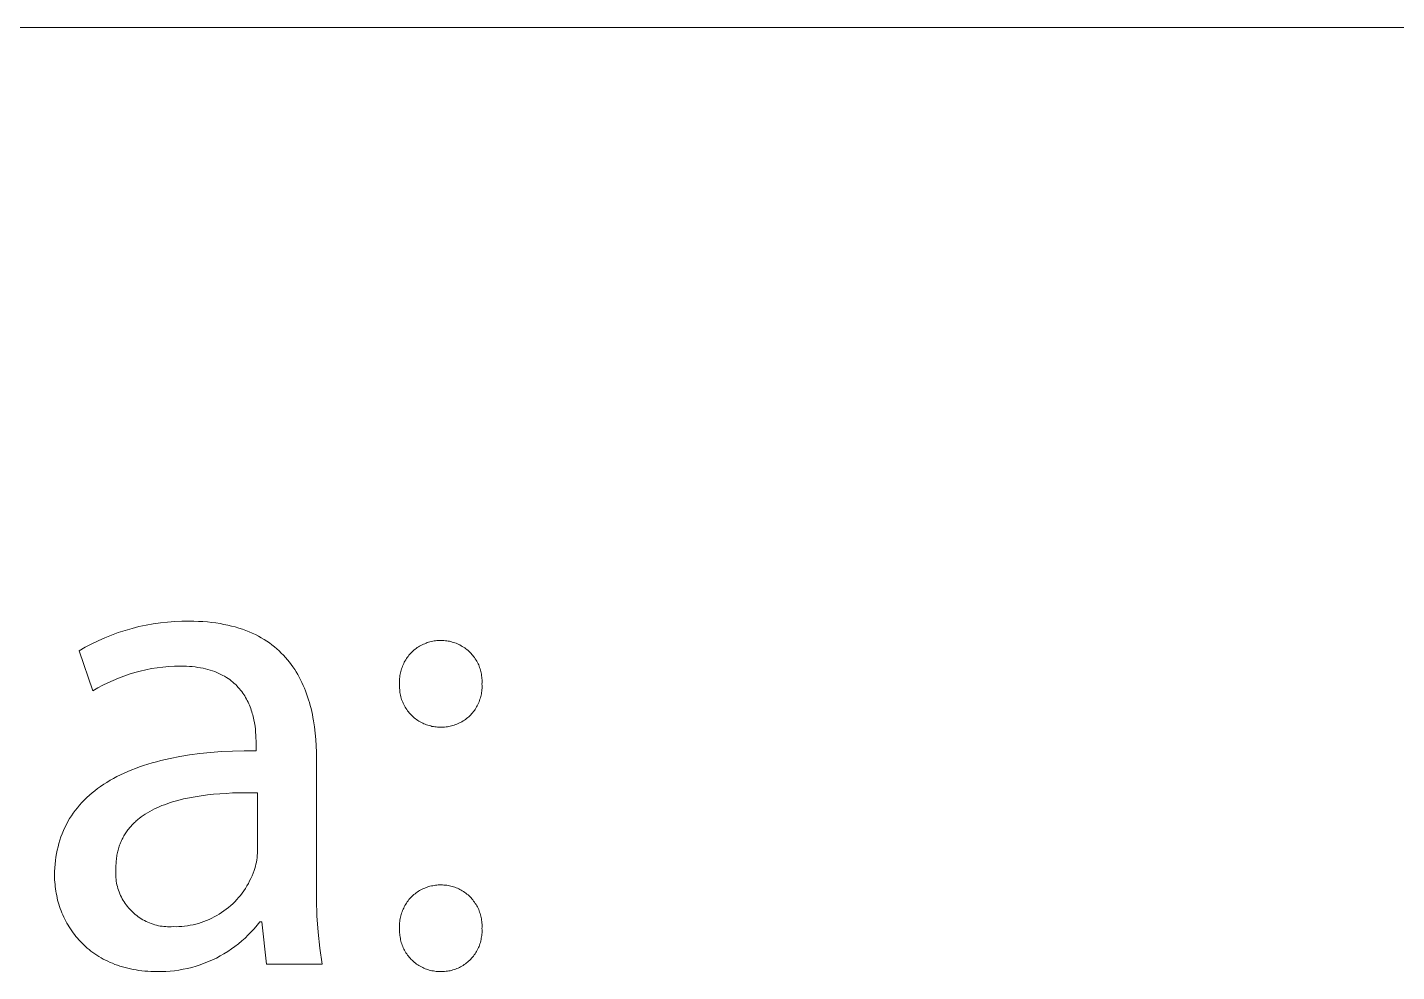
# Model space of a CAD drawing. Header units: millimetres. Extents: x 4001 to 9794, y -321 to 3726.
# Drawn here: x 9425.4 to 9540.1, y 85.2 to 164.3 of the extents above; entities that cross this region are included whole.
import ezdxf

# ---------------------------------------------------------------- set-up
doc = ezdxf.new("R2010")
doc.units = ezdxf.units.MM
doc.header["$MEASUREMENT"] = 0
doc.layers.add('Domyślny', color=7, linetype='Continuous', true_color=0x000000)

msp = doc.modelspace()

# ---------------------------------------------------------------- linework, layer by layer
at = {"layer": 'Domyślny', "color": 18, "lineweight": 15, "true_color": 0x000000}
for p, q in [((9282.91, 164.3), (9788.81, 164.3)), ((9432.45, 113.42), (9433.02, 113.63)), ((9433.02, 113.63), (9433.6, 113.81)), ((9433.6, 113.81), (9434.18, 113.98)), ((9434.18, 113.98), (9434.76, 114.13)), ((9434.76, 114.13), (9435.35, 114.26)), ((9435.35, 114.26), (9435.95, 114.36)), ((9435.95, 114.36), (9436.55, 114.45)), ((9436.55, 114.45), (9437.15, 114.51)), ((9437.15, 114.51), (9437.75, 114.56)), ((9437.75, 114.56), (9438.35, 114.58)), ((9438.35, 114.58), (9438.96, 114.58)), ((9438.96, 114.58), (9439.36, 114.58)), ((9439.36, 114.58), (9439.75, 114.57)), ((9439.75, 114.57), (9440.12, 114.55)), ((9440.12, 114.55), (9440.49, 114.52)), ((9440.49, 114.52), (9440.85, 114.48)), ((9440.85, 114.48), (9441.21, 114.44)), ((9441.21, 114.44), (9441.55, 114.38)), ((9441.55, 114.38), (9441.88, 114.32)), ((9441.88, 114.32), (9442.21, 114.25)), ((9442.21, 114.25), (9442.52, 114.18)), ((9442.52, 114.18), (9442.83, 114.1)), ((9442.83, 114.1), (9443.13, 114.01)), ((9443.13, 114.01), (9443.42, 113.91)), ((9443.42, 113.91), (9443.71, 113.81)), ((9443.71, 113.81), (9443.98, 113.7)), ((9443.98, 113.7), (9444.25, 113.58)), ((9444.25, 113.58), (9444.51, 113.46)), ((9429.74, 112.1), (9430.26, 112.4)), ((9430.26, 112.4), (9430.8, 112.68)), ((9430.8, 112.68), (9431.34, 112.95)), ((9431.34, 112.95), (9431.89, 113.19)), ((9431.89, 113.19), (9432.45, 113.42)), ((9444.51, 113.46), (9444.76, 113.33)), ((9444.76, 113.33), (9445, 113.2)), ((9445, 113.2), (9445.24, 113.06)), ((9445.24, 113.06), (9445.47, 112.91)), ((9445.47, 112.91), (9445.69, 112.76)), ((9445.69, 112.76), (9445.9, 112.6)), ((9445.9, 112.6), (9446.11, 112.44)), ((9446.11, 112.44), (9446.31, 112.27)), ((9458.06, 112.37), (9458.16, 112.43)), ((9458.16, 112.43), (9458.26, 112.49)), ((9458.26, 112.49), (9458.37, 112.55)), ((9458.37, 112.55), (9458.47, 112.61)), ((9458.47, 112.61), (9458.58, 112.66)), ((9458.58, 112.66), (9458.69, 112.7)), ((9458.69, 112.7), (9458.8, 112.75)), ((9458.8, 112.75), (9458.91, 112.79)), ((9458.91, 112.79), (9459.02, 112.82)), ((9459.02, 112.82), (9459.13, 112.86)), ((9459.13, 112.86), (9459.25, 112.88)), ((9459.25, 112.88), (9459.36, 112.91)), ((9459.36, 112.91), (9459.48, 112.93)), ((9459.48, 112.93), (9459.6, 112.94)), ((9459.6, 112.94), (9459.71, 112.96)), ((9459.71, 112.96), (9459.83, 112.96)), ((9459.83, 112.96), (9459.95, 112.97)), ((9459.95, 112.97), (9460.07, 112.97)), ((9460.07, 112.97), (9460.18, 112.96)), ((9460.18, 112.96), (9460.3, 112.96)), ((9460.3, 112.96), (9460.42, 112.95)), ((9460.42, 112.95), (9460.53, 112.94)), ((9460.53, 112.94), (9460.65, 112.92)), ((9460.65, 112.92), (9460.76, 112.9)), ((9460.76, 112.9), (9460.88, 112.87)), ((9460.88, 112.87), (9460.99, 112.84)), ((9460.99, 112.84), (9461.1, 112.81)), ((9461.1, 112.81), (9461.21, 112.77)), ((9461.21, 112.77), (9461.32, 112.73)), ((9461.32, 112.73), (9461.43, 112.69)), ((9461.43, 112.69), (9461.54, 112.64)), ((9461.54, 112.64), (9461.64, 112.59)), ((9461.64, 112.59), (9461.74, 112.53)), ((9461.74, 112.53), (9461.84, 112.47)), ((9461.84, 112.47), (9461.94, 112.41)), ((9461.94, 112.41), (9462.04, 112.35)), ((9430.9, 108.74), (9429.74, 112.1)), ((9446.31, 112.27), (9446.5, 112.1)), ((9446.5, 112.1), (9446.68, 111.92)), ((9446.68, 111.92), (9446.86, 111.73)), ((9446.86, 111.73), (9447.04, 111.55)), ((9447.04, 111.55), (9447.2, 111.35)), ((9447.2, 111.35), (9447.36, 111.16)), ((9456.98, 111.14), (9457.04, 111.25)), ((9457.04, 111.25), (9457.1, 111.35)), ((9457.1, 111.35), (9457.16, 111.45)), ((9457.16, 111.45), (9457.23, 111.55)), ((9457.23, 111.55), (9457.3, 111.64)), ((9457.3, 111.64), (9457.37, 111.73)), ((9457.37, 111.73), (9457.45, 111.82)), ((9457.45, 111.82), (9457.53, 111.91)), ((9457.53, 111.91), (9457.61, 111.99)), ((9457.61, 111.99), (9457.7, 112.07)), ((9457.7, 112.07), (9457.78, 112.15)), ((9457.78, 112.15), (9457.88, 112.23)), ((9457.88, 112.23), (9457.97, 112.3)), ((9457.97, 112.3), (9458.06, 112.37)), ((9462.04, 112.35), (9462.13, 112.28)), ((9462.13, 112.28), (9462.23, 112.21)), ((9462.23, 112.21), (9462.32, 112.13)), ((9462.32, 112.13), (9462.4, 112.05)), ((9462.4, 112.05), (9462.49, 111.97)), ((9462.49, 111.97), (9462.57, 111.89)), ((9462.57, 111.89), (9462.65, 111.8)), ((9462.65, 111.8), (9462.72, 111.71)), ((9462.72, 111.71), (9462.79, 111.62)), ((9462.79, 111.62), (9462.86, 111.53)), ((9462.86, 111.53), (9462.93, 111.43)), ((9462.93, 111.43), (9462.99, 111.33)), ((9462.99, 111.33), (9463.05, 111.23)), ((9433.95, 110.15), (9433.49, 109.99)), ((9434.41, 110.29), (9433.95, 110.15)), ((9434.87, 110.41), (9434.41, 110.29)), ((9435.34, 110.52), (9434.87, 110.41)), ((9435.81, 110.61), (9435.34, 110.52)), ((9436.29, 110.69), (9435.81, 110.61)), ((9436.77, 110.74), (9436.29, 110.69)), ((9437.25, 110.79), (9436.77, 110.74)), ((9437.73, 110.81), (9437.25, 110.79)), ((9438.21, 110.82), (9437.73, 110.81)), ((9438.47, 110.82), (9438.21, 110.82)), ((9438.73, 110.81), (9438.47, 110.82)), ((9438.98, 110.8), (9438.73, 110.81)), ((9439.22, 110.78), (9438.98, 110.8)), ((9439.46, 110.75), (9439.22, 110.78)), ((9439.69, 110.72), (9439.46, 110.75)), ((9439.91, 110.68), (9439.69, 110.72)), ((9440.13, 110.64), (9439.91, 110.68)), ((9440.33, 110.59), (9440.13, 110.64)), ((9440.54, 110.54), (9440.33, 110.59)), ((9440.73, 110.48), (9440.54, 110.54)), ((9440.92, 110.42), (9440.73, 110.48)), ((9441.11, 110.36), (9440.92, 110.42)), ((9441.28, 110.29), (9441.11, 110.36)), ((9441.45, 110.21), (9441.28, 110.29)), ((9441.62, 110.13), (9441.45, 110.21)), ((9441.78, 110.05), (9441.62, 110.13)), ((9447.36, 111.16), (9447.51, 110.96)), ((9447.51, 110.96), (9447.66, 110.75)), ((9447.66, 110.75), (9447.8, 110.54)), ((9447.8, 110.54), (9447.93, 110.33)), ((9447.93, 110.33), (9448.06, 110.11)), ((9448.06, 110.11), (9448.18, 109.89)), ((9456.62, 110.03), (9456.64, 110.14)), ((9456.64, 110.14), (9456.66, 110.26)), ((9456.66, 110.26), (9456.69, 110.37)), ((9456.69, 110.37), (9456.72, 110.49)), ((9456.72, 110.49), (9456.75, 110.6)), ((9456.75, 110.6), (9456.79, 110.71)), ((9456.79, 110.71), (9456.83, 110.82)), ((9456.83, 110.82), (9456.88, 110.93)), ((9456.88, 110.93), (9456.93, 111.04)), ((9456.93, 111.04), (9456.98, 111.14)), ((9463.05, 111.23), (9463.11, 111.13)), ((9463.11, 111.13), (9463.16, 111.02)), ((9463.16, 111.02), (9463.21, 110.92)), ((9463.21, 110.92), (9463.25, 110.81)), ((9463.25, 110.81), (9463.29, 110.7)), ((9463.29, 110.7), (9463.33, 110.59)), ((9463.33, 110.59), (9463.36, 110.48)), ((9463.36, 110.48), (9463.39, 110.36)), ((9463.39, 110.36), (9463.42, 110.25)), ((9463.42, 110.25), (9463.44, 110.14)), ((9463.44, 110.14), (9463.46, 110.02)), ((9431.31, 108.99), (9430.9, 108.74)), ((9431.73, 109.22), (9431.31, 108.99)), ((9432.16, 109.43), (9431.73, 109.22)), ((9432.6, 109.63), (9432.16, 109.43)), ((9433.04, 109.82), (9432.6, 109.63)), ((9433.49, 109.99), (9433.04, 109.82)), ((9441.93, 109.97), (9441.78, 110.05)), ((9442.08, 109.88), (9441.93, 109.97)), ((9442.22, 109.78), (9442.08, 109.88)), ((9442.36, 109.69), (9442.22, 109.78)), ((9442.49, 109.59), (9442.36, 109.69)), ((9442.62, 109.48), (9442.49, 109.59)), ((9442.74, 109.38), (9442.62, 109.48)), ((9442.86, 109.27), (9442.74, 109.38)), ((9442.97, 109.16), (9442.86, 109.27)), ((9443.07, 109.04), (9442.97, 109.16)), ((9443.18, 108.93), (9443.07, 109.04)), ((9448.18, 109.89), (9448.3, 109.67)), ((9448.3, 109.67), (9448.41, 109.44)), ((9448.41, 109.44), (9448.51, 109.21)), ((9448.51, 109.21), (9448.61, 108.98)), ((9448.61, 108.98), (9448.71, 108.74)), ((9456.59, 109.79), (9456.6, 109.91)), ((9456.59, 109.67), (9456.59, 109.79)), ((9456.59, 109.56), (9456.59, 109.67)), ((9456.59, 109.44), (9456.59, 109.56)), ((9456.59, 109.32), (9456.59, 109.44)), ((9456.59, 109.2), (9456.59, 109.32)), ((9456.59, 109.08), (9456.59, 109.2)), ((9456.59, 108.97), (9456.59, 109.08)), ((9456.6, 108.85), (9456.59, 108.97)), ((9456.6, 109.91), (9456.62, 110.03)), ((9463.46, 110.02), (9463.47, 109.9)), ((9463.47, 109.9), (9463.48, 109.79)), ((9463.48, 109.79), (9463.49, 109.67)), ((9463.49, 109.44), (9463.48, 109.32)), ((9463.48, 109.32), (9463.49, 109.2)), ((9463.49, 108.97), (9463.48, 108.85)), ((9463.49, 109.67), (9463.49, 109.55)), ((9463.49, 109.55), (9463.49, 109.44)), ((9463.49, 109.2), (9463.49, 109.09)), ((9463.49, 109.09), (9463.49, 108.97)), ((9443.27, 108.81), (9443.18, 108.93)), ((9443.37, 108.69), (9443.27, 108.81)), ((9443.45, 108.57), (9443.37, 108.69)), ((9443.54, 108.44), (9443.45, 108.57)), ((9443.62, 108.32), (9443.54, 108.44)), ((9443.69, 108.19), (9443.62, 108.32)), ((9443.77, 108.06), (9443.69, 108.19)), ((9443.83, 107.93), (9443.77, 108.06)), ((9443.9, 107.8), (9443.83, 107.93)), ((9443.96, 107.67), (9443.9, 107.8)), ((9448.71, 108.74), (9448.8, 108.5)), ((9448.8, 108.5), (9448.88, 108.26)), ((9448.88, 108.26), (9448.96, 108.01)), ((9448.96, 108.01), (9449.03, 107.77)), ((9456.61, 108.73), (9456.6, 108.85)), ((9456.62, 108.61), (9456.61, 108.73)), ((9456.64, 108.49), (9456.62, 108.61)), ((9456.67, 108.38), (9456.64, 108.49)), ((9456.7, 108.26), (9456.67, 108.38)), ((9456.73, 108.15), (9456.7, 108.26)), ((9456.76, 108.04), (9456.73, 108.15)), ((9456.8, 107.92), (9456.76, 108.04)), ((9456.85, 107.81), (9456.8, 107.92)), ((9456.89, 107.71), (9456.85, 107.81)), ((9463.24, 107.82), (9463.2, 107.72)), ((9463.29, 107.93), (9463.24, 107.82)), ((9463.32, 108.05), (9463.29, 107.93)), ((9463.36, 108.16), (9463.32, 108.05)), ((9463.39, 108.27), (9463.36, 108.16)), ((9463.41, 108.39), (9463.39, 108.27)), ((9463.44, 108.5), (9463.41, 108.39)), ((9463.46, 108.62), (9463.44, 108.5)), ((9463.47, 108.73), (9463.46, 108.62)), ((9463.48, 108.85), (9463.47, 108.73)), ((9444.02, 107.54), (9443.96, 107.67)), ((9444.07, 107.4), (9444.02, 107.54)), ((9444.12, 107.27), (9444.07, 107.4)), ((9444.17, 107.13), (9444.12, 107.27)), ((9444.21, 107), (9444.17, 107.13)), ((9444.25, 106.86), (9444.21, 107)), ((9444.29, 106.73), (9444.25, 106.86)), ((9444.32, 106.59), (9444.29, 106.73)), ((9449.03, 107.77), (9449.1, 107.52)), ((9449.1, 107.52), (9449.17, 107.27)), ((9449.17, 107.27), (9449.23, 107.02)), ((9449.23, 107.02), (9449.28, 106.76)), ((9449.28, 106.76), (9449.33, 106.51)), ((9456.94, 107.6), (9456.89, 107.71)), ((9457, 107.49), (9456.94, 107.6)), ((9457.06, 107.39), (9457, 107.49)), ((9457.12, 107.29), (9457.06, 107.39)), ((9457.18, 107.19), (9457.12, 107.29)), ((9457.25, 107.09), (9457.18, 107.19)), ((9457.32, 107), (9457.25, 107.09)), ((9457.4, 106.91), (9457.32, 107)), ((9457.48, 106.82), (9457.4, 106.91)), ((9457.56, 106.73), (9457.48, 106.82)), ((9457.64, 106.65), (9457.56, 106.73)), ((9457.73, 106.57), (9457.64, 106.65)), ((9462.46, 106.66), (9462.38, 106.58)), ((9462.54, 106.75), (9462.46, 106.66)), ((9462.62, 106.83), (9462.54, 106.75)), ((9462.7, 106.92), (9462.62, 106.83)), ((9462.78, 107.01), (9462.7, 106.92)), ((9462.85, 107.11), (9462.78, 107.01)), ((9462.91, 107.2), (9462.85, 107.11)), ((9462.98, 107.3), (9462.91, 107.2)), ((9463.04, 107.4), (9462.98, 107.3)), ((9463.09, 107.51), (9463.04, 107.4)), ((9463.15, 107.61), (9463.09, 107.51)), ((9463.2, 107.72), (9463.15, 107.61)), ((9444.35, 106.46), (9444.32, 106.59)), ((9444.38, 106.32), (9444.35, 106.46)), ((9444.43, 106.06), (9444.38, 106.32)), ((9444.48, 105.79), (9444.43, 106.06)), ((9444.51, 105.53), (9444.48, 105.79)), ((9444.53, 105.28), (9444.51, 105.53)), ((9449.33, 106.51), (9449.38, 106.25)), ((9449.38, 106.25), (9449.46, 105.73)), ((9449.46, 105.73), (9449.52, 105.2)), ((9457.82, 106.49), (9457.73, 106.57)), ((9457.91, 106.42), (9457.82, 106.49)), ((9458.01, 106.35), (9457.91, 106.42)), ((9458.11, 106.28), (9458.01, 106.35)), ((9458.21, 106.22), (9458.11, 106.28)), ((9458.31, 106.16), (9458.21, 106.22)), ((9458.41, 106.1), (9458.31, 106.16)), ((9458.52, 106.05), (9458.41, 106.1)), ((9458.63, 106), (9458.52, 106.05)), ((9458.74, 105.95), (9458.63, 106)), ((9458.85, 105.91), (9458.74, 105.95)), ((9458.96, 105.87), (9458.85, 105.91)), ((9459.07, 105.84), (9458.96, 105.87)), ((9459.19, 105.81), (9459.07, 105.84)), ((9459.3, 105.78), (9459.19, 105.81)), ((9459.42, 105.76), (9459.3, 105.78)), ((9459.54, 105.74), (9459.42, 105.76)), ((9459.65, 105.73), (9459.54, 105.74)), ((9459.77, 105.72), (9459.65, 105.73)), ((9459.89, 105.71), (9459.77, 105.72)), ((9460.01, 105.71), (9459.89, 105.71)), ((9460.13, 105.71), (9460.01, 105.71)), ((9460.24, 105.71), (9460.13, 105.71)), ((9460.36, 105.72), (9460.24, 105.71)), ((9460.48, 105.73), (9460.36, 105.72)), ((9460.59, 105.75), (9460.48, 105.73)), ((9460.71, 105.77), (9460.59, 105.75)), ((9460.83, 105.79), (9460.71, 105.77)), ((9460.94, 105.82), (9460.83, 105.79)), ((9461.05, 105.85), (9460.94, 105.82)), ((9461.17, 105.88), (9461.05, 105.85)), ((9461.28, 105.92), (9461.17, 105.88)), ((9461.39, 105.96), (9461.28, 105.92)), ((9461.49, 106.01), (9461.39, 105.96)), ((9461.6, 106.06), (9461.49, 106.01)), ((9461.7, 106.11), (9461.6, 106.06)), ((9461.81, 106.17), (9461.7, 106.11)), ((9461.91, 106.23), (9461.81, 106.17)), ((9462.01, 106.29), (9461.91, 106.23)), ((9462.1, 106.36), (9462.01, 106.29)), ((9462.2, 106.43), (9462.1, 106.36)), ((9462.29, 106.51), (9462.2, 106.43)), ((9462.38, 106.58), (9462.29, 106.51)), ((9444.55, 105.03), (9444.53, 105.28)), ((9444.56, 104.79), (9444.55, 105.03)), ((9444.57, 104.56), (9444.56, 104.79)), ((9444.57, 104.34), (9444.57, 104.56)), ((9449.52, 105.2), (9449.57, 104.68)), ((9449.57, 104.68), (9449.6, 104.15)), ((9437.37, 103.1), (9438.17, 103.25)), ((9438.17, 103.25), (9439, 103.39)), ((9439, 103.39), (9439.85, 103.5)), ((9439.85, 103.5), (9440.74, 103.6)), ((9440.74, 103.6), (9441.66, 103.67)), ((9441.66, 103.67), (9442.6, 103.71)), ((9442.6, 103.71), (9443.57, 103.74)), ((9443.57, 103.74), (9444.57, 103.74)), ((9444.57, 103.74), (9444.57, 104.34)), ((9449.6, 104.15), (9449.62, 103.62)), ((9449.62, 103.62), (9449.63, 103.09)), ((9433.83, 102), (9434.15, 102.13)), ((9434.15, 102.13), (9434.48, 102.26)), ((9434.48, 102.26), (9434.81, 102.38)), ((9434.81, 102.38), (9435.15, 102.5)), ((9435.15, 102.5), (9435.5, 102.61)), ((9435.5, 102.61), (9435.86, 102.72)), ((9435.86, 102.72), (9436.23, 102.82)), ((9436.23, 102.82), (9436.6, 102.92)), ((9436.6, 102.92), (9437.37, 103.1)), ((9449.63, 103.09), (9449.63, 92.61)), ((9431.55, 100.75), (9431.81, 100.93)), ((9431.81, 100.93), (9432.08, 101.09)), ((9432.08, 101.09), (9432.35, 101.26)), ((9432.35, 101.26), (9432.63, 101.42)), ((9432.63, 101.42), (9432.92, 101.57)), ((9432.92, 101.57), (9433.21, 101.72)), ((9433.21, 101.72), (9433.52, 101.86)), ((9433.52, 101.86), (9433.83, 102)), ((9430.18, 99.61), (9430.39, 99.81)), ((9430.39, 99.81), (9430.61, 100.01)), ((9430.61, 100.01), (9430.83, 100.2)), ((9430.83, 100.2), (9431.06, 100.39)), ((9431.06, 100.39), (9431.3, 100.57)), ((9431.3, 100.57), (9431.55, 100.75)), ((9438.98, 99.8), (9438.49, 99.7)), ((9439.48, 99.89), (9438.98, 99.8)), ((9439.98, 99.97), (9439.48, 99.89)), ((9440.49, 100.04), (9439.98, 99.97)), ((9441.01, 100.09), (9440.49, 100.04)), ((9441.53, 100.14), (9441.01, 100.09)), ((9442.06, 100.17), (9441.53, 100.14)), ((9442.58, 100.2), (9442.06, 100.17)), ((9443.64, 100.22), (9442.58, 100.2)), ((9444.69, 100.21), (9443.64, 100.22)), ((9444.69, 95.33), (9444.69, 100.21)), ((9429.26, 98.52), (9429.43, 98.74)), ((9429.43, 98.74), (9429.6, 98.97)), ((9429.6, 98.97), (9429.79, 99.18)), ((9429.79, 99.18), (9429.98, 99.4)), ((9429.98, 99.4), (9430.18, 99.61)), ((9435.66, 98.66), (9435.48, 98.55)), ((9435.86, 98.76), (9435.66, 98.66)), ((9436.05, 98.86), (9435.86, 98.76)), ((9436.26, 98.96), (9436.05, 98.86)), ((9436.46, 99.05), (9436.26, 98.96)), ((9436.67, 99.14), (9436.46, 99.05)), ((9436.89, 99.22), (9436.67, 99.14)), ((9437.11, 99.3), (9436.89, 99.22)), ((9437.33, 99.38), (9437.11, 99.3)), ((9437.56, 99.45), (9437.33, 99.38)), ((9437.79, 99.52), (9437.56, 99.45)), ((9438.02, 99.58), (9437.79, 99.52)), ((9438.49, 99.7), (9438.02, 99.58)), ((9428.55, 97.31), (9428.68, 97.56)), ((9428.68, 97.56), (9428.81, 97.81)), ((9428.81, 97.81), (9428.95, 98.05)), ((9428.95, 98.05), (9429.1, 98.28)), ((9429.1, 98.28), (9429.26, 98.52)), ((9434.17, 97.5), (9434.1, 97.43)), ((9434.24, 97.58), (9434.17, 97.5)), ((9434.31, 97.65), (9434.24, 97.58)), ((9434.38, 97.72), (9434.31, 97.65)), ((9434.46, 97.79), (9434.38, 97.72)), ((9434.53, 97.86), (9434.46, 97.79)), ((9434.61, 97.93), (9434.53, 97.86)), ((9434.69, 98), (9434.61, 97.93)), ((9434.77, 98.06), (9434.69, 98)), ((9434.94, 98.19), (9434.77, 98.06)), ((9435.11, 98.31), (9434.94, 98.19)), ((9435.29, 98.43), (9435.11, 98.31)), ((9435.48, 98.55), (9435.29, 98.43)), ((9428.13, 96.26), (9428.22, 96.53)), ((9428.22, 96.53), (9428.32, 96.79)), ((9428.32, 96.79), (9428.43, 97.05)), ((9428.43, 97.05), (9428.55, 97.31)), ((9433.35, 96.33), (9433.3, 96.23)), ((9433.4, 96.42), (9433.35, 96.33)), ((9433.44, 96.51), (9433.4, 96.42)), ((9433.49, 96.6), (9433.44, 96.51)), ((9433.55, 96.69), (9433.49, 96.6)), ((9433.6, 96.78), (9433.55, 96.69)), ((9433.66, 96.86), (9433.6, 96.78)), ((9433.71, 96.95), (9433.66, 96.86)), ((9433.77, 97.03), (9433.71, 96.95)), ((9433.83, 97.11), (9433.77, 97.03)), ((9433.9, 97.19), (9433.83, 97.11)), ((9433.96, 97.27), (9433.9, 97.19)), ((9434.03, 97.35), (9433.96, 97.27)), ((9434.1, 97.43), (9434.03, 97.35)), ((9427.85, 95.13), (9427.91, 95.42)), ((9427.91, 95.42), (9427.98, 95.7)), ((9427.98, 95.7), (9428.05, 95.98)), ((9428.05, 95.98), (9428.13, 96.26)), ((9432.96, 95.21), (9432.94, 95.1)), ((9432.99, 95.32), (9432.96, 95.21)), ((9433.01, 95.42), (9432.99, 95.32)), ((9433.04, 95.53), (9433.01, 95.42)), ((9433.07, 95.63), (9433.04, 95.53)), ((9433.11, 95.74), (9433.07, 95.63)), ((9433.14, 95.84), (9433.11, 95.74)), ((9433.18, 95.94), (9433.14, 95.84)), ((9433.22, 96.04), (9433.18, 95.94)), ((9433.26, 96.14), (9433.22, 96.04)), ((9433.3, 96.23), (9433.26, 96.14)), ((9444.68, 95.15), (9444.69, 95.33)), ((9427.71, 93.93), (9427.73, 94.24)), ((9427.73, 94.24), (9427.76, 94.54)), ((9427.76, 94.54), (9427.8, 94.84)), ((9427.8, 94.84), (9427.85, 95.13)), ((9432.84, 94.28), (9432.83, 94.16)), ((9432.83, 94.16), (9432.83, 94.03)), ((9432.83, 94.03), (9432.83, 93.91)), ((9432.85, 94.52), (9432.84, 94.4)), ((9432.84, 94.4), (9432.84, 94.28)), ((9432.87, 94.64), (9432.85, 94.52)), ((9432.88, 94.76), (9432.87, 94.64)), ((9432.9, 94.87), (9432.88, 94.76)), ((9432.92, 94.99), (9432.9, 94.87)), ((9432.94, 95.1), (9432.92, 94.99)), ((9444.46, 93.89), (9444.51, 94.06)), ((9444.51, 94.06), (9444.55, 94.24)), ((9444.55, 94.24), (9444.59, 94.42)), ((9444.59, 94.42), (9444.62, 94.6)), ((9444.62, 94.6), (9444.65, 94.78)), ((9444.65, 94.78), (9444.67, 94.97)), ((9444.67, 94.97), (9444.68, 95.15)), ((9427.69, 93.31), (9427.7, 93.62)), ((9427.7, 93.12), (9427.69, 93.31)), ((9427.7, 93.62), (9427.71, 93.93)), ((9427.7, 92.93), (9427.7, 93.12)), ((9427.71, 92.74), (9427.7, 92.93)), ((9432.83, 93.91), (9432.81, 93.75)), ((9432.81, 93.75), (9432.81, 93.59)), ((9432.81, 93.59), (9432.81, 93.44)), ((9432.81, 93.44), (9432.81, 93.28)), ((9432.81, 93.28), (9432.82, 93.13)), ((9432.82, 93.13), (9432.84, 92.97)), ((9432.84, 92.97), (9432.86, 92.82)), ((9444.03, 92.84), (9444.13, 93.05)), ((9444.13, 93.05), (9444.23, 93.27)), ((9444.23, 93.27), (9444.32, 93.49)), ((9444.32, 93.49), (9444.4, 93.71)), ((9444.4, 93.71), (9444.46, 93.89)), ((9427.73, 92.55), (9427.71, 92.74)), ((9427.75, 92.36), (9427.73, 92.55)), ((9427.77, 92.17), (9427.75, 92.36)), ((9427.8, 91.99), (9427.77, 92.17)), ((9427.83, 91.8), (9427.8, 91.99)), ((9427.87, 91.61), (9427.83, 91.8)), ((9432.86, 92.82), (9432.89, 92.66)), ((9432.89, 92.66), (9432.92, 92.51)), ((9432.92, 92.51), (9432.96, 92.36)), ((9432.96, 92.36), (9433, 92.21)), ((9433, 92.21), (9433.05, 92.06)), ((9433.05, 92.06), (9433.1, 91.92)), ((9433.1, 91.92), (9433.16, 91.77)), ((9433.16, 91.77), (9433.22, 91.63)), ((9443.26, 91.63), (9443.4, 91.82)), ((9443.4, 91.82), (9443.54, 92.02)), ((9443.54, 92.02), (9443.67, 92.21)), ((9443.67, 92.21), (9443.8, 92.42)), ((9443.8, 92.42), (9443.92, 92.62)), ((9443.92, 92.62), (9444.03, 92.84)), ((9449.63, 92.61), (9449.63, 91.26)), ((9457.78, 91.69), (9457.88, 91.76)), ((9457.88, 91.76), (9457.97, 91.83)), ((9457.97, 91.83), (9458.06, 91.9)), ((9458.06, 91.9), (9458.16, 91.97)), ((9458.16, 91.97), (9458.26, 92.03)), ((9458.26, 92.03), (9458.37, 92.09)), ((9458.37, 92.09), (9458.47, 92.14)), ((9458.47, 92.14), (9458.58, 92.19)), ((9458.58, 92.19), (9458.69, 92.24)), ((9458.69, 92.24), (9458.8, 92.28)), ((9458.8, 92.28), (9458.91, 92.32)), ((9458.91, 92.32), (9459.02, 92.36)), ((9459.02, 92.36), (9459.13, 92.39)), ((9459.13, 92.39), (9459.25, 92.42)), ((9459.25, 92.42), (9459.36, 92.44)), ((9459.36, 92.44), (9459.48, 92.46)), ((9459.48, 92.46), (9459.6, 92.48)), ((9459.6, 92.48), (9459.71, 92.49)), ((9459.71, 92.49), (9459.83, 92.5)), ((9459.83, 92.5), (9459.95, 92.5)), ((9459.95, 92.5), (9460.07, 92.5)), ((9460.07, 92.5), (9460.18, 92.5)), ((9460.18, 92.5), (9460.3, 92.49)), ((9460.3, 92.49), (9460.42, 92.48)), ((9460.42, 92.48), (9460.53, 92.47)), ((9460.53, 92.47), (9460.65, 92.45)), ((9460.65, 92.45), (9460.76, 92.43)), ((9460.76, 92.43), (9460.88, 92.41)), ((9460.88, 92.41), (9460.99, 92.38)), ((9460.99, 92.38), (9461.1, 92.34)), ((9461.1, 92.34), (9461.21, 92.31)), ((9461.21, 92.31), (9461.32, 92.27)), ((9461.32, 92.27), (9461.43, 92.22)), ((9461.43, 92.22), (9461.54, 92.17)), ((9461.54, 92.17), (9461.64, 92.12)), ((9461.64, 92.12), (9461.74, 92.07)), ((9461.74, 92.07), (9461.84, 92.01)), ((9461.84, 92.01), (9461.94, 91.95)), ((9461.94, 91.95), (9462.04, 91.88)), ((9462.04, 91.88), (9462.13, 91.81)), ((9462.13, 91.81), (9462.23, 91.74)), ((9462.23, 91.74), (9462.32, 91.66)), ((9427.91, 91.43), (9427.87, 91.61)), ((9427.95, 91.24), (9427.91, 91.43)), ((9428, 91.06), (9427.95, 91.24)), ((9428.05, 90.88), (9428, 91.06)), ((9428.11, 90.7), (9428.05, 90.88)), ((9428.17, 90.52), (9428.11, 90.7)), ((9433.22, 91.63), (9433.29, 91.49)), ((9433.29, 91.49), (9433.36, 91.35)), ((9433.36, 91.35), (9433.44, 91.21)), ((9433.44, 91.21), (9433.52, 91.08)), ((9433.52, 91.08), (9433.61, 90.95)), ((9433.61, 90.95), (9433.7, 90.83)), ((9433.7, 90.83), (9433.79, 90.7)), ((9433.79, 90.7), (9433.89, 90.58)), ((9442.07, 90.47), (9442.26, 90.61)), ((9442.26, 90.61), (9442.44, 90.77)), ((9442.44, 90.77), (9442.61, 90.93)), ((9442.61, 90.93), (9442.78, 91.1)), ((9442.78, 91.1), (9442.95, 91.27)), ((9442.95, 91.27), (9443.1, 91.45)), ((9443.1, 91.45), (9443.26, 91.63)), ((9449.63, 91.26), (9449.67, 89.91)), ((9456.93, 90.57), (9456.98, 90.68)), ((9456.98, 90.68), (9457.04, 90.78)), ((9457.04, 90.78), (9457.1, 90.88)), ((9457.1, 90.88), (9457.16, 90.98)), ((9457.16, 90.98), (9457.23, 91.08)), ((9457.23, 91.08), (9457.3, 91.17)), ((9457.3, 91.17), (9457.37, 91.27)), ((9457.37, 91.27), (9457.45, 91.36)), ((9457.45, 91.36), (9457.53, 91.44)), ((9457.53, 91.44), (9457.61, 91.53)), ((9457.61, 91.53), (9457.7, 91.61)), ((9457.7, 91.61), (9457.78, 91.69)), ((9462.32, 91.66), (9462.4, 91.59)), ((9462.4, 91.59), (9462.49, 91.5)), ((9462.49, 91.5), (9462.57, 91.42)), ((9462.57, 91.42), (9462.65, 91.33)), ((9462.65, 91.33), (9462.72, 91.25)), ((9462.72, 91.25), (9462.79, 91.15)), ((9462.79, 91.15), (9462.86, 91.06)), ((9462.86, 91.06), (9462.93, 90.96)), ((9462.93, 90.96), (9462.99, 90.86)), ((9462.99, 90.86), (9463.05, 90.76)), ((9463.05, 90.76), (9463.11, 90.66)), ((9463.11, 90.66), (9463.16, 90.56)), ((9428.24, 90.34), (9428.17, 90.52)), ((9428.31, 90.16), (9428.24, 90.34)), ((9428.38, 89.99), (9428.31, 90.16)), ((9428.46, 89.81), (9428.38, 89.99)), ((9428.54, 89.64), (9428.46, 89.81)), ((9428.63, 89.47), (9428.54, 89.64)), ((9428.72, 89.31), (9428.63, 89.47)), ((9433.89, 90.58), (9433.99, 90.46)), ((9433.99, 90.46), (9434.1, 90.35)), ((9434.1, 90.35), (9434.21, 90.24)), ((9434.21, 90.24), (9434.33, 90.14)), ((9434.33, 90.14), (9434.44, 90.04)), ((9434.44, 90.04), (9434.57, 89.94)), ((9434.57, 89.94), (9434.69, 89.84)), ((9434.69, 89.84), (9434.82, 89.76)), ((9434.82, 89.76), (9434.95, 89.67)), ((9434.95, 89.67), (9435.08, 89.59)), ((9435.08, 89.59), (9435.22, 89.52)), ((9435.22, 89.52), (9435.36, 89.45)), ((9435.36, 89.45), (9435.5, 89.38)), ((9440.2, 89.43), (9440.42, 89.52)), ((9440.42, 89.52), (9440.64, 89.61)), ((9440.64, 89.61), (9440.86, 89.71)), ((9440.86, 89.71), (9441.07, 89.82)), ((9441.07, 89.82), (9441.28, 89.93)), ((9441.28, 89.93), (9441.48, 90.06)), ((9441.48, 90.06), (9441.68, 90.19)), ((9441.68, 90.19), (9441.88, 90.32)), ((9441.88, 90.32), (9442.07, 90.47)), ((9449.67, 89.91), (9449.77, 88.56)), ((9456.6, 89.44), (9456.62, 89.56)), ((9456.62, 89.56), (9456.64, 89.68)), ((9456.64, 89.68), (9456.66, 89.79)), ((9456.66, 89.79), (9456.69, 89.91)), ((9456.69, 89.91), (9456.72, 90.02)), ((9456.72, 90.02), (9456.75, 90.13)), ((9456.75, 90.13), (9456.79, 90.25)), ((9456.79, 90.25), (9456.83, 90.36)), ((9456.83, 90.36), (9456.88, 90.47)), ((9456.88, 90.47), (9456.93, 90.57)), ((9463.16, 90.56), (9463.21, 90.45)), ((9463.21, 90.45), (9463.25, 90.34)), ((9463.25, 90.34), (9463.29, 90.23)), ((9463.29, 90.23), (9463.33, 90.12)), ((9463.33, 90.12), (9463.36, 90.01)), ((9463.36, 90.01), (9463.39, 89.9)), ((9463.39, 89.9), (9463.42, 89.78)), ((9463.42, 89.78), (9463.44, 89.67)), ((9463.44, 89.67), (9463.46, 89.55)), ((9463.46, 89.55), (9463.47, 89.44)), ((9428.82, 89.14), (9428.72, 89.31)), ((9428.91, 88.98), (9428.82, 89.14)), ((9429.02, 88.82), (9428.91, 88.98)), ((9429.13, 88.66), (9429.02, 88.82)), ((9429.24, 88.5), (9429.13, 88.66)), ((9429.35, 88.35), (9429.24, 88.5)), ((9429.47, 88.19), (9429.35, 88.35)), ((9435.5, 89.38), (9435.64, 89.32)), ((9435.64, 89.32), (9435.79, 89.27)), ((9435.79, 89.27), (9435.94, 89.22)), ((9435.94, 89.22), (9436.09, 89.17)), ((9436.09, 89.17), (9436.24, 89.13)), ((9436.24, 89.13), (9436.39, 89.09)), ((9436.39, 89.09), (9436.54, 89.06)), ((9436.54, 89.06), (9436.7, 89.04)), ((9436.7, 89.04), (9436.85, 89.02)), ((9436.85, 89.02), (9437.01, 89.01)), ((9437.01, 89.01), (9437.16, 89)), ((9437.16, 89), (9437.32, 89)), ((9437.32, 89), (9437.47, 89)), ((9437.47, 89), (9437.63, 89.01)), ((9437.63, 89.01), (9437.87, 89)), ((9437.87, 89), (9438.11, 89.01)), ((9438.11, 89.01), (9438.34, 89.03)), ((9438.34, 89.03), (9438.58, 89.05)), ((9438.58, 89.05), (9438.82, 89.08)), ((9438.82, 89.08), (9439.05, 89.12)), ((9439.05, 89.12), (9439.29, 89.16)), ((9439.29, 89.16), (9439.52, 89.22)), ((9439.52, 89.22), (9439.75, 89.28)), ((9439.75, 89.28), (9439.98, 89.35)), ((9439.98, 89.35), (9440.2, 89.43)), ((9443.91, 88.31), (9443.65, 88.05)), ((9444.17, 88.57), (9443.91, 88.31)), ((9444.42, 88.84), (9444.17, 88.57)), ((9444.65, 89.12), (9444.42, 88.84)), ((9444.88, 89.41), (9444.65, 89.12)), ((9445.06, 89.41), (9444.88, 89.41)), ((9445.44, 85.88), (9445.06, 89.41)), ((9449.77, 88.56), (9449.91, 87.22)), ((9456.59, 89.33), (9456.6, 89.44)), ((9456.59, 89.21), (9456.59, 89.33)), ((9456.59, 89.09), (9456.59, 89.21)), ((9456.59, 88.97), (9456.59, 89.09)), ((9456.59, 88.85), (9456.59, 88.97)), ((9456.59, 88.74), (9456.59, 88.85)), ((9456.59, 88.62), (9456.59, 88.74)), ((9456.59, 88.5), (9456.59, 88.62)), ((9456.6, 88.38), (9456.59, 88.5)), ((9456.61, 88.26), (9456.6, 88.38)), ((9463.47, 89.44), (9463.48, 89.32)), ((9463.48, 88.38), (9463.47, 88.27)), ((9463.48, 89.32), (9463.49, 89.2)), ((9463.49, 88.97), (9463.48, 88.85)), ((9463.48, 88.85), (9463.49, 88.74)), ((9463.49, 88.5), (9463.48, 88.38)), ((9463.49, 89.2), (9463.49, 89.09)), ((9463.49, 89.09), (9463.49, 88.97)), ((9463.49, 88.74), (9463.49, 88.62)), ((9463.49, 88.62), (9463.49, 88.5)), ((9429.6, 88.05), (9429.47, 88.19)), ((9429.73, 87.9), (9429.6, 88.05)), ((9429.86, 87.76), (9429.73, 87.9)), ((9430, 87.62), (9429.86, 87.76)), ((9430.14, 87.48), (9430, 87.62)), ((9430.28, 87.35), (9430.14, 87.48)), ((9430.43, 87.22), (9430.28, 87.35)), ((9430.58, 87.09), (9430.43, 87.22)), ((9442.8, 87.35), (9442.5, 87.14)), ((9443.09, 87.58), (9442.8, 87.35)), ((9443.37, 87.81), (9443.09, 87.58)), ((9443.65, 88.05), (9443.37, 87.81)), ((9449.91, 87.22), (9450.09, 85.88)), ((9456.63, 88.15), (9456.61, 88.26)), ((9456.65, 88.03), (9456.63, 88.15)), ((9456.67, 87.91), (9456.65, 88.03)), ((9456.7, 87.8), (9456.67, 87.91)), ((9456.73, 87.68), (9456.7, 87.8)), ((9456.77, 87.57), (9456.73, 87.68)), ((9456.81, 87.46), (9456.77, 87.57)), ((9456.85, 87.35), (9456.81, 87.46)), ((9456.9, 87.24), (9456.85, 87.35)), ((9456.95, 87.13), (9456.9, 87.24)), ((9463.19, 87.25), (9463.14, 87.15)), ((9463.24, 87.36), (9463.19, 87.25)), ((9463.28, 87.47), (9463.24, 87.36)), ((9463.32, 87.58), (9463.28, 87.47)), ((9463.35, 87.69), (9463.32, 87.58)), ((9463.39, 87.81), (9463.35, 87.69)), ((9463.41, 87.92), (9463.39, 87.81)), ((9463.43, 88.04), (9463.41, 87.92)), ((9463.45, 88.15), (9463.43, 88.04)), ((9463.47, 88.27), (9463.45, 88.15)), ((9430.74, 86.96), (9430.58, 87.09)), ((9430.9, 86.84), (9430.74, 86.96)), ((9431.07, 86.73), (9430.9, 86.84)), ((9431.24, 86.61), (9431.07, 86.73)), ((9431.41, 86.51), (9431.24, 86.61)), ((9431.59, 86.4), (9431.41, 86.51)), ((9431.77, 86.3), (9431.59, 86.4)), ((9431.96, 86.2), (9431.77, 86.3)), ((9432.15, 86.11), (9431.96, 86.2)), ((9432.35, 86.02), (9432.15, 86.11)), ((9432.54, 85.94), (9432.35, 86.02)), ((9440.57, 86.08), (9440.23, 85.94)), ((9440.91, 86.22), (9440.57, 86.08)), ((9441.24, 86.38), (9440.91, 86.22)), ((9441.57, 86.56), (9441.24, 86.38)), ((9441.88, 86.74), (9441.57, 86.56)), ((9442.2, 86.93), (9441.88, 86.74)), ((9442.5, 87.14), (9442.2, 86.93)), ((9457, 87.03), (9456.95, 87.13)), ((9457.06, 86.93), (9457, 87.03)), ((9457.12, 86.82), (9457.06, 86.93)), ((9457.19, 86.73), (9457.12, 86.82)), ((9457.26, 86.63), (9457.19, 86.73)), ((9457.33, 86.54), (9457.26, 86.63)), ((9457.4, 86.44), (9457.33, 86.54)), ((9457.48, 86.36), (9457.4, 86.44)), ((9457.56, 86.27), (9457.48, 86.36)), ((9457.65, 86.19), (9457.56, 86.27)), ((9457.73, 86.11), (9457.65, 86.19)), ((9457.82, 86.03), (9457.73, 86.11)), ((9457.92, 85.96), (9457.82, 86.03)), ((9462.28, 86.04), (9462.19, 85.97)), ((9462.37, 86.12), (9462.28, 86.04)), ((9462.46, 86.2), (9462.37, 86.12)), ((9462.54, 86.28), (9462.46, 86.2)), ((9462.62, 86.37), (9462.54, 86.28)), ((9462.7, 86.46), (9462.62, 86.37)), ((9462.77, 86.55), (9462.7, 86.46)), ((9462.84, 86.64), (9462.77, 86.55)), ((9462.91, 86.74), (9462.84, 86.64)), ((9462.97, 86.84), (9462.91, 86.74)), ((9463.03, 86.94), (9462.97, 86.84)), ((9463.09, 87.04), (9463.03, 86.94)), ((9463.14, 87.15), (9463.09, 87.04)), ((9432.75, 85.85), (9432.54, 85.94)), ((9432.95, 85.78), (9432.75, 85.85)), ((9433.17, 85.71), (9432.95, 85.78)), ((9433.38, 85.64), (9433.17, 85.71)), ((9433.6, 85.58), (9433.38, 85.64)), ((9433.82, 85.52), (9433.6, 85.58)), ((9434.05, 85.47), (9433.82, 85.52)), ((9434.28, 85.43), (9434.05, 85.47)), ((9434.52, 85.38), (9434.28, 85.43)), ((9434.76, 85.35), (9434.52, 85.38)), ((9435, 85.32), (9434.76, 85.35)), ((9435.25, 85.29), (9435, 85.32)), ((9435.5, 85.27), (9435.25, 85.29)), ((9435.75, 85.26), (9435.5, 85.27)), ((9436.01, 85.25), (9435.75, 85.26)), ((9436.28, 85.24), (9436.01, 85.25)), ((9436.65, 85.24), (9436.28, 85.24)), ((9437.01, 85.26), (9436.65, 85.24)), ((9437.38, 85.28), (9437.01, 85.26)), ((9437.74, 85.32), (9437.38, 85.28)), ((9438.11, 85.37), (9437.74, 85.32)), ((9438.47, 85.44), (9438.11, 85.37)), ((9438.83, 85.51), (9438.47, 85.44)), ((9439.19, 85.6), (9438.83, 85.51)), ((9439.54, 85.7), (9439.19, 85.6)), ((9439.89, 85.81), (9439.54, 85.7)), ((9440.23, 85.94), (9439.89, 85.81)), ((9450.09, 85.88), (9445.44, 85.88)), ((9458.01, 85.88), (9457.92, 85.96)), ((9458.11, 85.82), (9458.01, 85.88)), ((9458.21, 85.75), (9458.11, 85.82)), ((9458.31, 85.69), (9458.21, 85.75)), ((9458.41, 85.64), (9458.31, 85.69)), ((9458.52, 85.58), (9458.41, 85.64)), ((9458.63, 85.53), (9458.52, 85.58)), ((9458.74, 85.49), (9458.63, 85.53)), ((9458.85, 85.45), (9458.74, 85.49)), ((9458.96, 85.41), (9458.85, 85.45)), ((9459.07, 85.37), (9458.96, 85.41)), ((9459.19, 85.34), (9459.07, 85.37)), ((9459.3, 85.32), (9459.19, 85.34)), ((9459.42, 85.3), (9459.3, 85.32)), ((9459.54, 85.28), (9459.42, 85.3)), ((9459.65, 85.26), (9459.54, 85.28)), ((9459.77, 85.25), (9459.65, 85.26)), ((9459.89, 85.25), (9459.77, 85.25)), ((9460.01, 85.25), (9459.89, 85.25)), ((9460.13, 85.25), (9460.01, 85.25)), ((9460.24, 85.25), (9460.13, 85.25)), ((9460.36, 85.26), (9460.24, 85.25)), ((9460.48, 85.27), (9460.36, 85.26)), ((9460.59, 85.28), (9460.48, 85.27)), ((9460.71, 85.3), (9460.59, 85.28)), ((9460.82, 85.32), (9460.71, 85.3)), ((9460.94, 85.35), (9460.82, 85.32)), ((9461.05, 85.38), (9460.94, 85.35)), ((9461.16, 85.42), (9461.05, 85.38)), ((9461.27, 85.46), (9461.16, 85.42)), ((9461.38, 85.5), (9461.27, 85.46)), ((9461.49, 85.54), (9461.38, 85.5)), ((9461.6, 85.59), (9461.49, 85.54)), ((9461.7, 85.65), (9461.6, 85.59)), ((9461.8, 85.71), (9461.7, 85.65)), ((9461.91, 85.77), (9461.8, 85.71)), ((9462, 85.83), (9461.91, 85.77)), ((9462.1, 85.9), (9462, 85.83)), ((9462.19, 85.97), (9462.1, 85.9))]:
    msp.add_line(p, q, dxfattribs=at)

doc.saveas('drawing.dxf')
